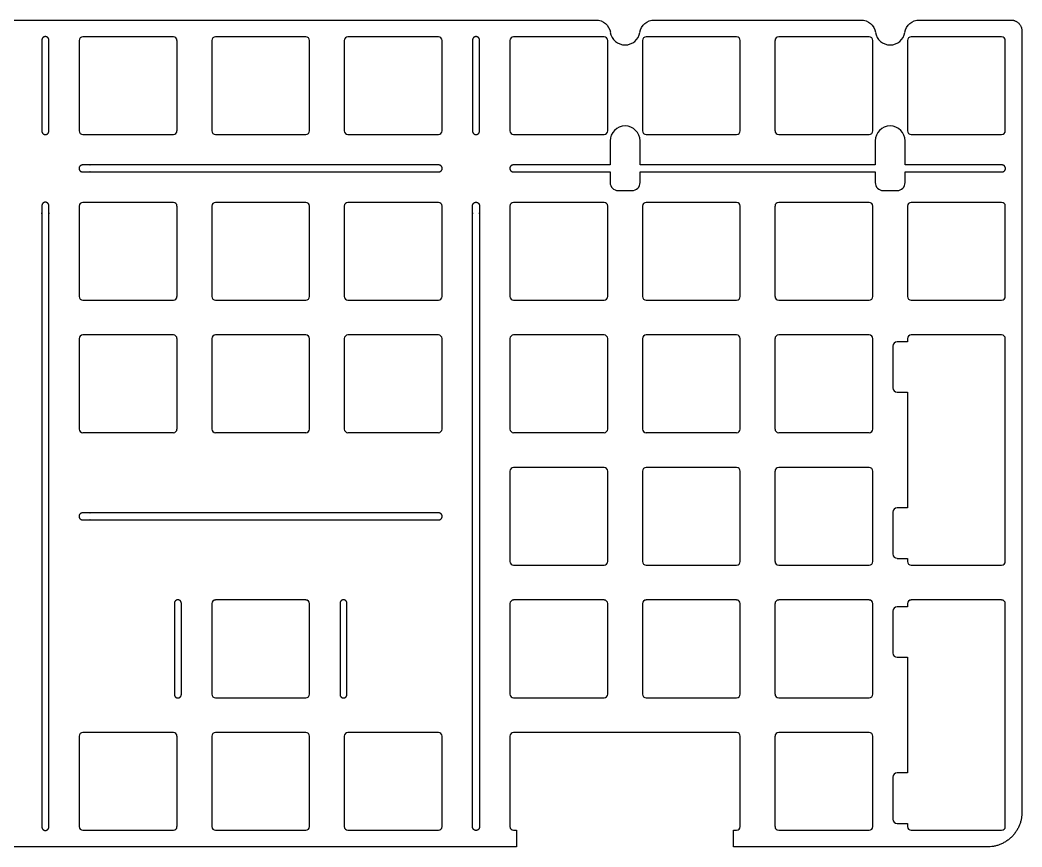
# Model space of a CAD drawing. Header units: millimetres. Extents: x 17 to 446, y 47 to 166.
# Drawn here: x 301.6 to 445.7, y 47.4 to 166.3 of the extents above; entities that cross this region are included whole.
import ezdxf

# ---------------------------------------------------------------- set-up
doc = ezdxf.new("R2010")
doc.units = ezdxf.units.MM
doc.layers.add('默认', color=7, linetype='Continuous', true_color=0x000000)

msp = doc.modelspace()

# ---------------------------------------------------------------- linework, layer by layer
at = {"layer": '默认', "color": 96, "true_color": 0x007f00}
for p, q in [((18.83, 166.29, 4.1), (384.41, 166.29, 4.1)), ((392.8, 166.29, 4.1), (422.51, 166.29, 4.1)), ((430.9, 166.29, 4.1), (444.05, 166.29, 4.1)), ((445.65, 164.69, 4.1), (445.65, 52.43, 4.1)), ((310.14, 163.36, 4.1), (310.14, 150.36, 4.1)), ((323.66, 163.89, 4.1), (310.66, 163.89, 4.1)), ((324.19, 150.36, 4.1), (324.19, 163.36, 4.1)), ((329.19, 163.36, 4.1), (329.19, 150.36, 4.1)), ((342.71, 163.89, 4.1), (329.71, 163.89, 4.1)), ((343.24, 150.36, 4.1), (343.24, 163.36, 4.1)), ((348.24, 163.36, 4.1), (348.24, 150.36, 4.1)), ((361.76, 163.89, 4.1), (348.76, 163.89, 4.1)), ((362.29, 150.36, 4.1), (362.29, 163.36, 4.1)), ((372.05, 163.36, 4.1), (372.05, 150.36, 4.1)), ((385.58, 163.89, 4.1), (372.58, 163.89, 4.1)), ((386.1, 150.36, 4.1), (386.1, 163.36, 4.1)), ((391.1, 163.36, 4.1), (391.1, 150.36, 4.1)), ((404.63, 163.89, 4.1), (391.63, 163.89, 4.1)), ((405.15, 150.36, 4.1), (405.15, 163.36, 4.1)), ((410.15, 163.36, 4.1), (410.15, 150.36, 4.1)), ((423.68, 163.89, 4.1), (410.68, 163.89, 4.1)), ((424.2, 150.36, 4.1), (424.2, 163.36, 4.1)), ((429.2, 163.36, 4.1), (429.2, 150.36, 4.1)), ((442.73, 163.89, 4.1), (429.73, 163.89, 4.1)), ((443.25, 150.36, 4.1), (443.25, 163.36, 4.1)), ((310.66, 149.84, 4.1), (323.66, 149.84, 4.1)), ((329.71, 149.84, 4.1), (342.71, 149.84, 4.1)), ((348.76, 149.84, 4.1), (361.76, 149.84, 4.1)), ((372.58, 149.84, 4.1), (385.58, 149.84, 4.1)), ((391.63, 149.84, 4.1), (404.63, 149.84, 4.1)), ((410.68, 149.84, 4.1), (423.68, 149.84, 4.1)), ((429.73, 149.84, 4.1), (442.73, 149.84, 4.1)), ((387.6, 141.78, 4.1), (389.6, 141.78, 4.1)), ((425.7, 141.78, 4.1), (427.7, 141.78, 4.1)), ((323.66, 140.08, 4.1), (310.66, 140.08, 4.1)), ((342.71, 140.08, 4.1), (329.71, 140.08, 4.1)), ((361.76, 140.08, 4.1), (348.76, 140.08, 4.1)), ((385.58, 140.08, 4.1), (372.58, 140.08, 4.1)), ((404.63, 140.08, 4.1), (391.63, 140.08, 4.1)), ((423.68, 140.08, 4.1), (410.68, 140.08, 4.1)), ((442.73, 140.08, 4.1), (429.73, 140.08, 4.1)), ((310.14, 139.55, 4.1), (310.14, 126.55, 4.1)), ((324.19, 126.55, 4.1), (324.19, 139.55, 4.1)), ((329.19, 139.55, 4.1), (329.19, 126.55, 4.1)), ((343.24, 126.55, 4.1), (343.24, 139.55, 4.1)), ((348.24, 139.55, 4.1), (348.24, 126.55, 4.1)), ((362.29, 126.55, 4.1), (362.29, 139.55, 4.1)), ((372.05, 139.55, 4.1), (372.05, 126.55, 4.1)), ((386.1, 126.55, 4.1), (386.1, 139.55, 4.1)), ((391.1, 139.55, 4.1), (391.1, 126.55, 4.1)), ((405.15, 126.55, 4.1), (405.15, 139.55, 4.1)), ((410.15, 139.55, 4.1), (410.15, 126.55, 4.1)), ((424.2, 126.55, 4.1), (424.2, 139.55, 4.1)), ((429.2, 139.55, 4.1), (429.2, 126.55, 4.1)), ((443.25, 126.55, 4.1), (443.25, 139.55, 4.1)), ((310.66, 126.03, 4.1), (323.66, 126.03, 4.1)), ((329.71, 126.03, 4.1), (342.71, 126.03, 4.1)), ((348.76, 126.03, 4.1), (361.76, 126.03, 4.1)), ((372.58, 126.03, 4.1), (385.58, 126.03, 4.1)), ((391.63, 126.03, 4.1), (404.63, 126.03, 4.1)), ((410.68, 126.03, 4.1), (423.68, 126.03, 4.1)), ((429.73, 126.03, 4.1), (442.73, 126.03, 4.1)), ((323.66, 121.03, 4.1), (310.66, 121.03, 4.1)), ((342.71, 121.03, 4.1), (329.71, 121.03, 4.1)), ((361.76, 121.03, 4.1), (348.76, 121.03, 4.1)), ((385.58, 121.03, 4.1), (372.58, 121.03, 4.1)), ((404.63, 121.03, 4.1), (391.63, 121.03, 4.1)), ((423.68, 121.03, 4.1), (410.68, 121.03, 4.1)), ((442.73, 121.03, 4.1), (429.73, 121.03, 4.1)), ((310.14, 120.5, 4.1), (310.14, 107.5, 4.1)), ((324.19, 107.5, 4.1), (324.19, 120.5, 4.1)), ((329.19, 120.5, 4.1), (329.19, 107.5, 4.1)), ((343.24, 107.5, 4.1), (343.24, 120.5, 4.1)), ((348.24, 120.5, 4.1), (348.24, 107.5, 4.1)), ((362.29, 107.5, 4.1), (362.29, 120.5, 4.1)), ((372.05, 120.5, 4.1), (372.05, 107.5, 4.1)), ((386.1, 107.5, 4.1), (386.1, 120.5, 4.1)), ((391.1, 120.5, 4.1), (391.1, 107.5, 4.1)), ((405.15, 107.5, 4.1), (405.15, 120.5, 4.1)), ((410.15, 120.5, 4.1), (410.15, 107.5, 4.1)), ((424.2, 107.5, 4.1), (424.2, 120.5, 4.1)), ((443.25, 88.45, 4.1), (443.25, 120.5, 4.1)), ((427.1, 119.41, 4.1), (427.1, 113.41, 4.1)), ((310.66, 106.98, 4.1), (323.66, 106.98, 4.1)), ((329.71, 106.98, 4.1), (342.71, 106.98, 4.1)), ((348.76, 106.98, 4.1), (361.76, 106.98, 4.1)), ((372.58, 106.98, 4.1), (385.58, 106.98, 4.1)), ((391.63, 106.98, 4.1), (404.63, 106.98, 4.1)), ((410.68, 106.98, 4.1), (423.68, 106.98, 4.1)), ((372.05, 101.45, 4.1), (372.05, 88.45, 4.1)), ((385.58, 101.98, 4.1), (372.58, 101.98, 4.1)), ((386.1, 88.45, 4.1), (386.1, 101.45, 4.1)), ((391.1, 101.45, 4.1), (391.1, 88.45, 4.1)), ((404.63, 101.98, 4.1), (391.63, 101.98, 4.1)), ((405.15, 88.45, 4.1), (405.15, 101.45, 4.1)), ((410.15, 101.45, 4.1), (410.15, 88.45, 4.1)), ((423.68, 101.98, 4.1), (410.68, 101.98, 4.1)), ((424.2, 88.45, 4.1), (424.2, 101.45, 4.1)), ((427.1, 95.54, 4.1), (427.1, 89.54, 4.1)), ((372.58, 87.93, 4.1), (385.58, 87.93, 4.1)), ((391.63, 87.93, 4.1), (404.63, 87.93, 4.1)), ((410.68, 87.93, 4.1), (423.68, 87.93, 4.1)), ((429.73, 87.93, 4.1), (442.73, 87.93, 4.1)), ((329.19, 82.4, 4.1), (329.19, 69.4, 4.1)), ((342.71, 82.93, 4.1), (329.71, 82.93, 4.1)), ((343.24, 69.4, 4.1), (343.24, 82.4, 4.1)), ((372.05, 82.4, 4.1), (372.05, 69.4, 4.1)), ((385.58, 82.93, 4.1), (372.58, 82.93, 4.1)), ((386.1, 69.4, 4.1), (386.1, 82.4, 4.1)), ((391.1, 82.4, 4.1), (391.1, 69.4, 4.1)), ((404.63, 82.93, 4.1), (391.63, 82.93, 4.1)), ((405.15, 69.4, 4.1), (405.15, 82.4, 4.1)), ((410.15, 82.4, 4.1), (410.15, 69.4, 4.1)), ((423.68, 82.93, 4.1), (410.68, 82.93, 4.1)), ((424.2, 69.4, 4.1), (424.2, 82.4, 4.1)), ((442.73, 82.93, 4.1), (429.73, 82.93, 4.1)), ((443.25, 50.35, 4.1), (443.25, 82.4, 4.1)), ((427.1, 81.31, 4.1), (427.1, 75.31, 4.1)), ((329.71, 68.88, 4.1), (342.71, 68.88, 4.1)), ((372.58, 68.88, 4.1), (385.58, 68.88, 4.1)), ((391.63, 68.88, 4.1), (404.63, 68.88, 4.1)), ((410.68, 68.88, 4.1), (423.68, 68.88, 4.1)), ((323.66, 63.88, 4.1), (310.66, 63.88, 4.1)), ((342.71, 63.88, 4.1), (329.71, 63.88, 4.1)), ((361.76, 63.88, 4.1), (348.76, 63.88, 4.1)), ((404.63, 63.88, 4.1), (372.58, 63.88, 4.1)), ((423.68, 63.88, 4.1), (410.68, 63.88, 4.1)), ((310.14, 63.35, 4.1), (310.14, 50.35, 4.1)), ((324.19, 50.35, 4.1), (324.19, 63.35, 4.1)), ((329.19, 63.35, 4.1), (329.19, 50.35, 4.1)), ((343.24, 50.35, 4.1), (343.24, 63.35, 4.1)), ((348.24, 63.35, 4.1), (348.24, 50.35, 4.1)), ((362.29, 50.35, 4.1), (362.29, 63.35, 4.1)), ((372.05, 63.35, 4.1), (372.05, 50.35, 4.1)), ((405.15, 50.35, 4.1), (405.15, 63.35, 4.1)), ((410.15, 63.35, 4.1), (410.15, 50.35, 4.1)), ((424.2, 50.35, 4.1), (424.2, 63.35, 4.1)), ((427.1, 57.44, 4.1), (427.1, 51.44, 4.1)), ((310.66, 49.83, 4.1), (323.66, 49.83, 4.1)), ((329.71, 49.83, 4.1), (342.71, 49.83, 4.1)), ((348.76, 49.83, 4.1), (361.76, 49.83, 4.1)), ((410.68, 49.83, 4.1), (423.68, 49.83, 4.1)), ((429.73, 49.83, 4.1), (442.73, 49.83, 4.1))]:
    msp.add_line(p, q, dxfattribs=at)
for points in [[(386.45, 148.91), (386.45, 145.46)], [(390.75, 145.46), (390.75, 148.91)], [(424.55, 148.91), (424.55, 145.46)], [(428.85, 145.46), (428.85, 148.91)], [(386.45, 144.46), (386.45, 142.93)], [(390.75, 142.93), (390.75, 144.46)], [(424.55, 144.46), (424.55, 142.93)], [(428.85, 142.93), (428.85, 144.46)], [(429.2, 120.5), (429.2, 120.04), (427.73, 120.04)], [(427.73, 112.79), (429.2, 112.79), (429.2, 96.16), (427.73, 96.16)], [(427.73, 88.91), (429.2, 88.91), (429.2, 88.45)], [(429.2, 82.4), (429.2, 81.94), (427.73, 81.94)], [(427.73, 74.69), (429.2, 74.69), (429.2, 58.06), (427.73, 58.06)], [(427.73, 50.81), (429.2, 50.81), (429.2, 50.35)], [(372.58, 49.83), (373.01, 49.83), (373.01, 47.43), (221.17, 47.43), (221.17, 49.83), (226.03, 49.83)], [(440.65, 47.43), (404.19, 47.43), (404.19, 49.83), (404.63, 49.83)]]:
    msp.add_lwpolyline(points, dxfattribs=at)
at = {"layer": '默认', "color": 96, "true_color": 0x007f00, "extrusion": (0, 0, -1)}
for centre, start, end in [((-384.41, 164.19, -4.1), 90, 170.8614), ((-392.8, 164.19, -4.1), 9.1386, 90), ((-422.51, 164.19, -4.1), 90, 170.8614), ((-430.9, 164.19, -4.1), 9.1386, 90)]:
    msp.add_arc(centre, 2.1, start, end, dxfattribs=at)
at = {"layer": '默认', "color": 96, "true_color": 0x007f00}
for centre, radius, start, end in [((388.6, 164.86, 4.1), 2.15, 189.1386, 350.8614), ((426.7, 164.86, 4.1), 2.15, 189.1386, 350.8614), ((310.66, 163.36, 4.1), 0.525, 90, 180), ((323.66, 163.36, 4.1), 0.525, 0, 90), ((329.71, 163.36, 4.1), 0.525, 90, 180), ((342.71, 163.36, 4.1), 0.525, 0, 90), ((348.76, 163.36, 4.1), 0.525, 90, 180), ((361.76, 163.36, 4.1), 0.525, 0, 90), ((372.58, 163.36, 4.1), 0.525, 90, 180), ((385.58, 163.36, 4.1), 0.525, 0, 90), ((391.63, 163.36, 4.1), 0.525, 90, 180), ((404.63, 163.36, 4.1), 0.525, 0, 90), ((410.68, 163.36, 4.1), 0.525, 90, 180), ((423.68, 163.36, 4.1), 0.525, 0, 90), ((429.73, 163.36, 4.1), 0.525, 90, 180), ((442.73, 163.36, 4.1), 0.525, 0, 90), ((310.66, 150.36, 4.1), 0.525, 180, 270), ((323.66, 150.36, 4.1), 0.525, 270, 360), ((329.71, 150.36, 4.1), 0.525, 180, 270), ((342.71, 150.36, 4.1), 0.525, 270, 360), ((348.76, 150.36, 4.1), 0.525, 180, 270), ((361.76, 150.36, 4.1), 0.525, 270, 360), ((372.58, 150.36, 4.1), 0.525, 180, 270), ((385.58, 150.36, 4.1), 0.525, 270, 360), ((388.6, 148.91, 4.1), 2.15, 360, 180), ((391.63, 150.36, 4.1), 0.525, 180, 270), ((404.63, 150.36, 4.1), 0.525, 270, 360), ((410.68, 150.36, 4.1), 0.525, 180, 270), ((423.68, 150.36, 4.1), 0.525, 270, 360), ((426.7, 148.91, 4.1), 2.15, 360, 180), ((429.73, 150.36, 4.1), 0.525, 180, 270), ((442.73, 150.36, 4.1), 0.525, 270, 360), ((387.6, 142.93, 4.1), 1.15, 180, 270), ((389.6, 142.93, 4.1), 1.15, 270, 0), ((425.7, 142.93, 4.1), 1.15, 180, 270), ((427.7, 142.93, 4.1), 1.15, 270, 0), ((310.66, 139.55, 4.1), 0.525, 90, 180), ((323.66, 139.55, 4.1), 0.525, 0, 90), ((329.71, 139.55, 4.1), 0.525, 90, 180), ((342.71, 139.55, 4.1), 0.525, 0, 90), ((348.76, 139.55, 4.1), 0.525, 90, 180), ((361.76, 139.55, 4.1), 0.525, 0, 90), ((372.58, 139.55, 4.1), 0.525, 90, 180), ((385.58, 139.55, 4.1), 0.525, 0, 90), ((391.63, 139.55, 4.1), 0.525, 90, 180), ((404.63, 139.55, 4.1), 0.525, 0, 90), ((410.68, 139.55, 4.1), 0.525, 90, 180), ((423.68, 139.55, 4.1), 0.525, 0, 90), ((429.73, 139.55, 4.1), 0.525, 90, 180), ((442.73, 139.55, 4.1), 0.525, 0, 90), ((310.66, 126.55, 4.1), 0.525, 180, 270), ((323.66, 126.55, 4.1), 0.525, 270, 360), ((329.71, 126.55, 4.1), 0.525, 180, 270), ((342.71, 126.55, 4.1), 0.525, 270, 360), ((348.76, 126.55, 4.1), 0.525, 180, 270), ((361.76, 126.55, 4.1), 0.525, 270, 360), ((372.58, 126.55, 4.1), 0.525, 180, 270), ((385.58, 126.55, 4.1), 0.525, 270, 360), ((391.63, 126.55, 4.1), 0.525, 180, 270), ((404.63, 126.55, 4.1), 0.525, 270, 360), ((410.68, 126.55, 4.1), 0.525, 180, 270), ((423.68, 126.55, 4.1), 0.525, 270, 360), ((429.73, 126.55, 4.1), 0.525, 180, 270), ((442.73, 126.55, 4.1), 0.525, 270, 360), ((310.66, 120.5, 4.1), 0.525, 90, 180), ((323.66, 120.5, 4.1), 0.525, 0, 90), ((329.71, 120.5, 4.1), 0.525, 90, 180), ((342.71, 120.5, 4.1), 0.525, 0, 90), ((348.76, 120.5, 4.1), 0.525, 90, 180), ((361.76, 120.5, 4.1), 0.525, 0, 90), ((372.58, 120.5, 4.1), 0.525, 90, 180), ((385.58, 120.5, 4.1), 0.525, 0, 90), ((391.63, 120.5, 4.1), 0.525, 90, 180), ((404.63, 120.5, 4.1), 0.525, 0, 90), ((410.68, 120.5, 4.1), 0.525, 90, 180), ((423.68, 120.5, 4.1), 0.525, 0, 90), ((429.73, 120.5, 4.1), 0.525, 90, 180), ((442.73, 120.5, 4.1), 0.525, 0, 90), ((427.73, 119.41, 4.1), 0.625, 90, 180), ((427.73, 113.41, 4.1), 0.625, 180, 270), ((310.66, 107.5, 4.1), 0.525, 180, 270), ((323.66, 107.5, 4.1), 0.525, 270, 360), ((329.71, 107.5, 4.1), 0.525, 180, 270), ((342.71, 107.5, 4.1), 0.525, 270, 360), ((348.76, 107.5, 4.1), 0.525, 180, 270), ((361.76, 107.5, 4.1), 0.525, 270, 360), ((372.58, 107.5, 4.1), 0.525, 180, 270), ((385.58, 107.5, 4.1), 0.525, 270, 360), ((391.63, 107.5, 4.1), 0.525, 180, 270), ((404.63, 107.5, 4.1), 0.525, 270, 360), ((410.68, 107.5, 4.1), 0.525, 180, 270), ((423.68, 107.5, 4.1), 0.525, 270, 360), ((372.58, 101.45, 4.1), 0.525, 90, 180), ((385.58, 101.45, 4.1), 0.525, 0, 90), ((391.63, 101.45, 4.1), 0.525, 90, 180), ((404.63, 101.45, 4.1), 0.525, 0, 90), ((410.68, 101.45, 4.1), 0.525, 90, 180), ((423.68, 101.45, 4.1), 0.525, 0, 90), ((427.73, 95.54, 4.1), 0.625, 90, 180), ((427.73, 89.54, 4.1), 0.625, 180, 270), ((372.58, 88.45, 4.1), 0.525, 180, 270), ((385.58, 88.45, 4.1), 0.525, 270, 360), ((391.63, 88.45, 4.1), 0.525, 180, 270), ((404.63, 88.45, 4.1), 0.525, 270, 360), ((410.68, 88.45, 4.1), 0.525, 180, 270), ((423.68, 88.45, 4.1), 0.525, 270, 360), ((429.73, 88.45, 4.1), 0.525, 180, 270), ((442.73, 88.45, 4.1), 0.525, 270, 360), ((329.71, 82.4, 4.1), 0.525, 90, 180), ((342.71, 82.4, 4.1), 0.525, 0, 90), ((372.58, 82.4, 4.1), 0.525, 90, 180), ((385.58, 82.4, 4.1), 0.525, 0, 90), ((391.63, 82.4, 4.1), 0.525, 90, 180), ((404.63, 82.4, 4.1), 0.525, 0, 90), ((410.68, 82.4, 4.1), 0.525, 90, 180), ((423.68, 82.4, 4.1), 0.525, 0, 90), ((429.73, 82.4, 4.1), 0.525, 90, 180), ((442.73, 82.4, 4.1), 0.525, 0, 90), ((427.73, 81.31, 4.1), 0.625, 90, 180), ((427.73, 75.31, 4.1), 0.625, 180, 270), ((329.71, 69.4, 4.1), 0.525, 180, 270), ((342.71, 69.4, 4.1), 0.525, 270, 360), ((372.58, 69.4, 4.1), 0.525, 180, 270), ((385.58, 69.4, 4.1), 0.525, 270, 360), ((391.63, 69.4, 4.1), 0.525, 180, 270), ((404.63, 69.4, 4.1), 0.525, 270, 360), ((410.68, 69.4, 4.1), 0.525, 180, 270), ((423.68, 69.4, 4.1), 0.525, 270, 360), ((310.66, 63.35, 4.1), 0.525, 90, 180), ((323.66, 63.35, 4.1), 0.525, 0, 90), ((329.71, 63.35, 4.1), 0.525, 90, 180), ((342.71, 63.35, 4.1), 0.525, 0, 90), ((348.76, 63.35, 4.1), 0.525, 90, 180), ((361.76, 63.35, 4.1), 0.525, 0, 90), ((372.58, 63.35, 4.1), 0.525, 90, 180), ((404.63, 63.35, 4.1), 0.525, 0, 90), ((410.68, 63.35, 4.1), 0.525, 90, 180), ((423.68, 63.35, 4.1), 0.525, 0, 90), ((427.73, 57.44, 4.1), 0.625, 90, 180), ((427.73, 51.44, 4.1), 0.625, 180, 270), ((310.66, 50.35, 4.1), 0.525, 180, 270), ((323.66, 50.35, 4.1), 0.525, 270, 360), ((329.71, 50.35, 4.1), 0.525, 180, 270), ((342.71, 50.35, 4.1), 0.525, 270, 360), ((348.76, 50.35, 4.1), 0.525, 180, 270), ((361.76, 50.35, 4.1), 0.525, 270, 360), ((372.58, 50.35, 4.1), 0.525, 180, 270), ((404.63, 50.35, 4.1), 0.525, 270, 360), ((410.68, 50.35, 4.1), 0.525, 180, 270), ((423.68, 50.35, 4.1), 0.525, 270, 360), ((429.73, 50.35, 4.1), 0.525, 180, 270), ((442.73, 50.35, 4.1), 0.525, 270, 360)]:
    msp.add_arc(centre, radius, start, end, dxfattribs=at)
for points, weights in [([(444.05, 166.29, 4.1), (445.65, 166.29, 4.1), (445.65, 164.69, 4.1)], [1, 0.707106781186, 1]), ([(445.65, 52.43, 4.1), (445.65, 47.43, 4.1), (440.65, 47.43, 4.1)], [1, 0.707106781187, 1])]:
    msp.add_rational_spline(points, weights, degree=2, dxfattribs=at)
for points, weights, knots in [([(305.76, 163.41, 4.1), (305.76, 163.91, 4.1), (305.26, 163.91, 4.1), (304.76, 163.91, 4.1), (304.76, 163.41, 4.1)], [1, 0.707106781186, 1, 0.707106781186, 1], [6090.019728, 6090.019728, 6090.019728, 6090.805126, 6090.805126, 6091.590524, 6091.590524, 6091.590524]), ([(367.67, 163.41, 4.1), (367.67, 163.91, 4.1), (367.17, 163.91, 4.1), (366.67, 163.91, 4.1), (366.67, 163.41, 4.1)], [1, 0.707106781186, 1, 0.707106781186, 1], [6090.019728, 6090.019728, 6090.019728, 6090.805126, 6090.805126, 6091.590524, 6091.590524, 6091.590524]), ([(304.76, 150.32, 4.1), (304.76, 149.82, 4.1), (305.26, 149.82, 4.1), (305.76, 149.82, 4.1), (305.76, 150.32, 4.1)], [1, 0.707106781187, 1, 0.707106781187, 1], [6075.352932, 6075.352932, 6075.352932, 6076.13833, 6076.13833, 6076.923728, 6076.923728, 6076.923728]), ([(366.67, 150.32, 4.1), (366.67, 149.82, 4.1), (367.17, 149.82, 4.1), (367.67, 149.82, 4.1), (367.67, 150.32, 4.1)], [1, 0.707106781187, 1, 0.707106781187, 1], [6075.352932, 6075.352932, 6075.352932, 6076.13833, 6076.13833, 6076.923728, 6076.923728, 6076.923728]), ([(310.61, 145.46, 4.1), (310.11, 145.46, 4.1), (310.11, 144.96, 4.1), (310.11, 144.46, 4.1), (310.61, 144.46, 4.1)], [1, 0.707106781186, 1, 0.707106781186, 1], [6090.019728, 6090.019728, 6090.019728, 6090.805126, 6090.805126, 6091.590524, 6091.590524, 6091.590524]), ([(361.81, 144.46, 4.1), (362.31, 144.46, 4.1), (362.31, 144.96, 4.1), (362.31, 145.46, 4.1), (361.81, 145.46, 4.1)], [1, 0.707106781187, 1, 0.707106781187, 1], [6075.352932, 6075.352932, 6075.352932, 6076.13833, 6076.13833, 6076.923728, 6076.923728, 6076.923728]), ([(372.53, 145.46, 4.1), (372.03, 145.46, 4.1), (372.03, 144.96, 4.1), (372.03, 144.46, 4.1), (372.53, 144.46, 4.1)], [1, 0.707106781186, 1, 0.707106781186, 1], [6178.863911, 6178.863911, 6178.863911, 6179.64931, 6179.64931, 6180.434708, 6180.434708, 6180.434708]), ([(442.78, 144.46, 4.1), (443.28, 144.46, 4.1), (443.28, 144.96, 4.1), (443.28, 145.46, 4.1), (442.78, 145.46, 4.1)], [1, 0.707106781187, 1, 0.707106781187, 1], [6207.372089, 6207.372089, 6207.372089, 6208.157487, 6208.157487, 6208.942886, 6208.942886, 6208.942886]), ([(305.76, 139.6, 4.1), (305.76, 140.1, 4.1), (305.26, 140.1, 4.1), (304.76, 140.1, 4.1), (304.76, 139.6, 4.1)], [1, 0.707106781186, 1, 0.707106781186, 1], [6090.019728, 6090.019728, 6090.019728, 6090.805126, 6090.805126, 6091.590524, 6091.590524, 6091.590524]), ([(366.67, 139.6, 4.1), (366.67, 140.1, 4.1), (367.17, 140.1, 4.1), (367.67, 140.1, 4.1), (367.67, 139.6, 4.1)], [1, 0.707106781186, 1, 0.707106781186, 1], [6090.019728, 6090.019728, 6090.019728, 6090.805126, 6090.805126, 6091.590524, 6091.590524, 6091.590524]), ([(310.61, 95.45, 4.1), (310.11, 95.45, 4.1), (310.11, 94.95, 4.1), (310.11, 94.45, 4.1), (310.61, 94.45, 4.1)], [1, 0.707106781186, 1, 0.707106781186, 1], [6090.019728, 6090.019728, 6090.019728, 6090.805126, 6090.805126, 6091.590524, 6091.590524, 6091.590524]), ([(361.81, 94.45, 4.1), (362.31, 94.45, 4.1), (362.31, 94.95, 4.1), (362.31, 95.45, 4.1), (361.81, 95.45, 4.1)], [1, 0.707106781187, 1, 0.707106781187, 1], [6075.352932, 6075.352932, 6075.352932, 6076.13833, 6076.13833, 6076.923728, 6076.923728, 6076.923728]), ([(324.81, 82.45, 4.1), (324.81, 82.95, 4.1), (324.31, 82.95, 4.1), (323.81, 82.95, 4.1), (323.81, 82.45, 4.1)], [1, 0.707106781186, 1, 0.707106781186, 1], [6832.036726, 6832.036726, 6832.036726, 6832.822124, 6832.822124, 6833.607522, 6833.607522, 6833.607522]), ([(348.62, 82.45, 4.1), (348.62, 82.95, 4.1), (348.12, 82.95, 4.1), (347.62, 82.95, 4.1), (347.62, 82.45, 4.1)], [1, 0.707106781186, 1, 0.707106781186, 1], [6817.36647, 6817.36647, 6817.36647, 6818.151868, 6818.151868, 6818.937266, 6818.937266, 6818.937266]), ([(323.81, 69.35, 4.1), (323.81, 68.85, 4.1), (324.31, 68.85, 4.1), (324.81, 68.85, 4.1), (324.81, 69.35, 4.1)], [1, 0.707106781187, 1, 0.707106781187, 1], [6846.706982, 6846.706982, 6846.706982, 6847.492381, 6847.492381, 6848.277779, 6848.277779, 6848.277779]), ([(347.62, 69.35, 4.1), (347.62, 68.85, 4.1), (348.12, 68.85, 4.1), (348.62, 68.85, 4.1), (348.62, 69.35, 4.1)], [1, 0.707106781187, 1, 0.707106781187, 1], [6802.696213, 6802.696213, 6802.696213, 6803.481612, 6803.481612, 6804.26701, 6804.26701, 6804.26701]), ([(304.76, 50.3, 4.1), (304.76, 49.8, 4.1), (305.26, 49.8, 4.1), (305.76, 49.8, 4.1), (305.76, 50.3, 4.1)], [1, 0.707106781187, 1, 0.707106781187, 1], [6075.352932, 6075.352932, 6075.352932, 6076.13833, 6076.13833, 6076.923728, 6076.923728, 6076.923728]), ([(367.67, 50.3, 4.1), (367.67, 49.8, 4.1), (367.17, 49.8, 4.1), (366.67, 49.8, 4.1), (366.67, 50.3, 4.1)], [1, 0.707106781187, 1, 0.707106781187, 1], [6075.352932, 6075.352932, 6075.352932, 6076.13833, 6076.13833, 6076.923728, 6076.923728, 6076.923728])]:
    msp.add_rational_spline(points, weights, degree=2, knots=knots, dxfattribs=at)
for points in [[(304.76, 163.41, 4.1), (304.76, 156.87, 4.1), (304.76, 150.32, 4.1)], [(305.76, 150.32, 4.1), (305.76, 156.87, 4.1), (305.76, 163.41, 4.1)], [(366.67, 163.41, 4.1), (366.67, 156.87, 4.1), (366.67, 150.32, 4.1)], [(367.67, 150.32, 4.1), (367.67, 156.87, 4.1), (367.67, 163.41, 4.1)], [(361.81, 145.46, 4.1), (315.5, 145.46, 4.1), (310.61, 145.46, 4.1)], [(310.61, 144.46, 4.1), (315.5, 144.46, 4.1), (361.81, 144.46, 4.1)], [(386.45, 145.46, 4.1), (374.51, 145.46, 4.1), (372.53, 145.46, 4.1)], [(372.53, 144.46, 4.1), (374.51, 144.46, 4.1), (386.45, 144.46, 4.1)], [(424.55, 145.46, 4.1), (403.37, 145.46, 4.1), (390.75, 145.46, 4.1)], [(390.75, 144.46, 4.1), (403.37, 144.46, 4.1), (424.55, 144.46, 4.1)], [(442.78, 145.46, 4.1), (435.43, 145.46, 4.1), (428.85, 145.46, 4.1)], [(428.85, 144.46, 4.1), (435.43, 144.46, 4.1), (442.78, 144.46, 4.1)], [(304.76, 139.6, 4.1), (304.76, 133.05, 4.1), (304.76, 50.3, 4.1)], [(305.76, 50.3, 4.1), (305.76, 133.05, 4.1), (305.76, 139.6, 4.1)], [(366.67, 50.3, 4.1), (366.67, 133.05, 4.1), (366.67, 139.6, 4.1)], [(367.67, 139.6, 4.1), (367.67, 133.05, 4.1), (367.67, 50.3, 4.1)], [(361.81, 95.45, 4.1), (315.5, 95.45, 4.1), (310.61, 95.45, 4.1)], [(310.61, 94.45, 4.1), (315.5, 94.45, 4.1), (361.81, 94.45, 4.1)], [(323.81, 82.45, 4.1), (323.81, 75.9, 4.1), (323.81, 69.35, 4.1)], [(324.81, 69.35, 4.1), (324.81, 75.9, 4.1), (324.81, 82.45, 4.1)], [(347.62, 82.45, 4.1), (347.62, 75.9, 4.1), (347.62, 69.35, 4.1)], [(348.62, 69.35, 4.1), (348.62, 75.9, 4.1), (348.62, 82.45, 4.1)]]:
    msp.add_open_spline(points, degree=2, dxfattribs=at)

doc.saveas('drawing.dxf')
